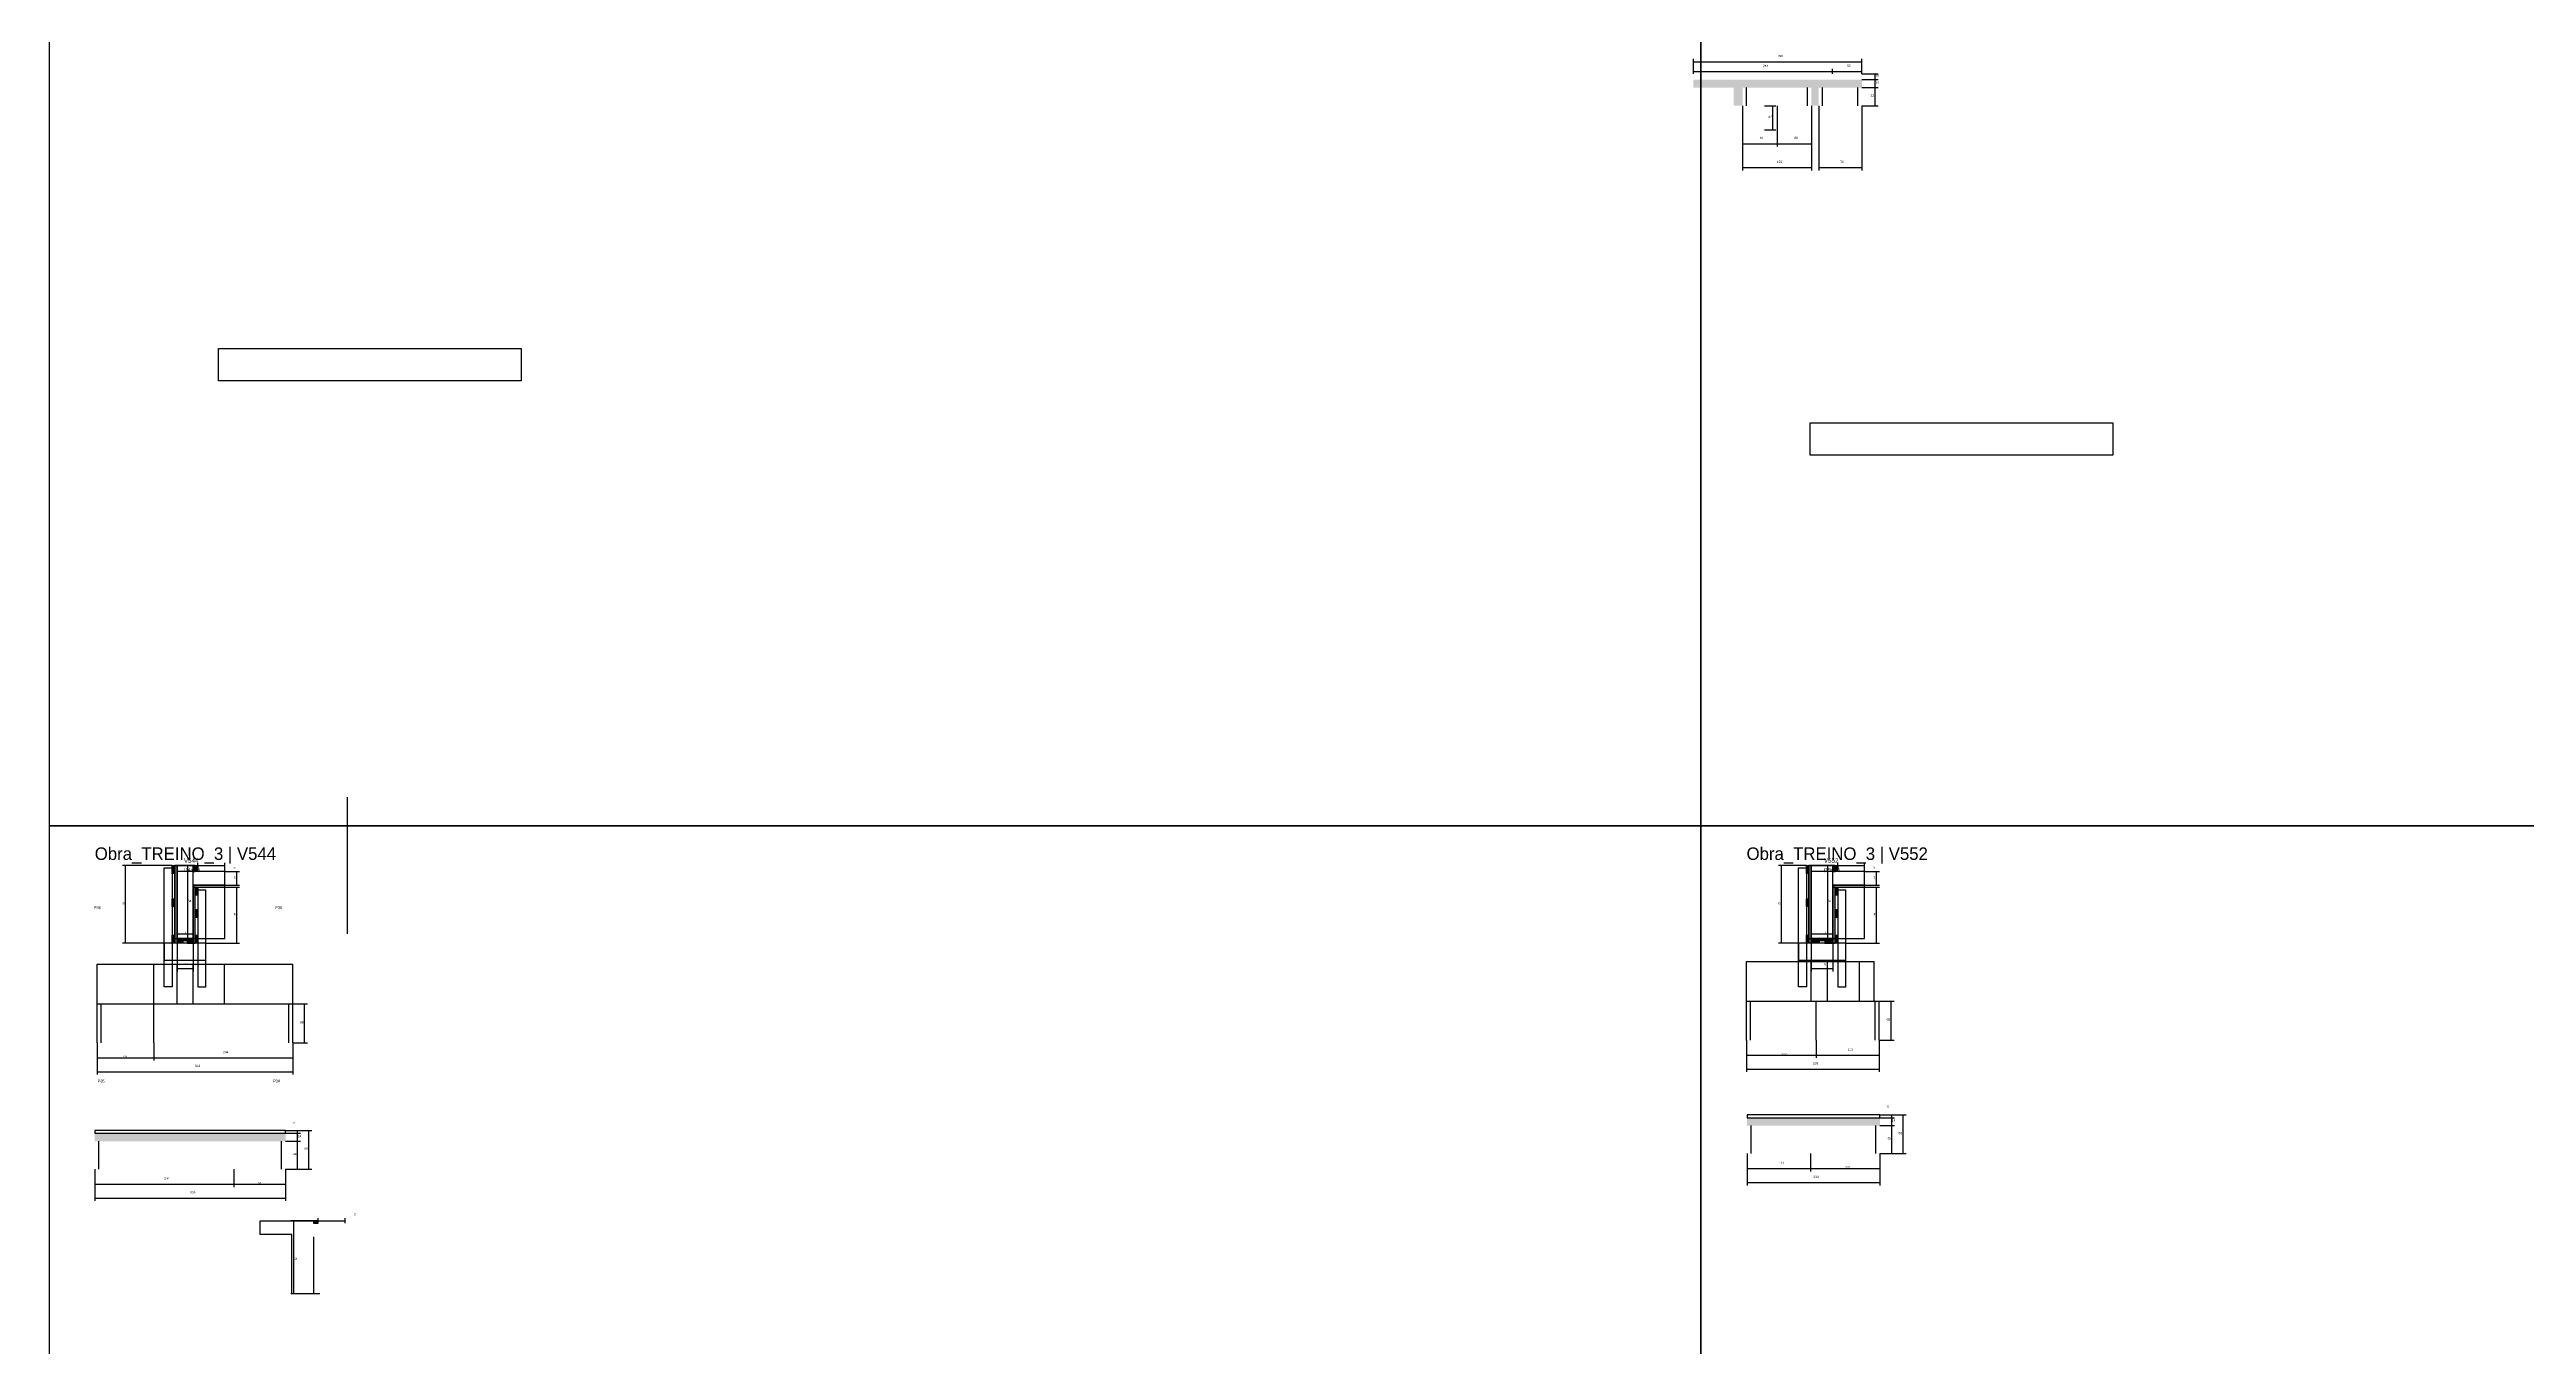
# Model space of a CAD drawing. Header units: metres. Extents: x -41 to 34840, y -36000 to 1848.
# Drawn here: x 8701 to 13049, y -31514 to -29237 of the extents above; entities that cross this region are included whole.
import ezdxf

# ---------------------------------------------------------------- set-up
doc = ezdxf.new("R2010")
doc.units = ezdxf.units.M
for name, color, linetype in [('8', 7, 'Continuous'), ('CELL_BORDER', 8, 'Continuous'), ('CONCRETO', 251, 'Continuous'), ('COTA', 4, 'Continuous'), ('Cota Seção (2x)', 4, 'Continuous'), ('Hachura', 253, 'Continuous'), ('LABEL_ID', 3, 'Continuous'), ('Madeira', 126, 'Continuous'), ('NOMENCLATURA', 7, 'Continuous'), ('Painéis', 200, 'Continuous'), ('SARR_2.2x7', 40, 'Continuous'), ('SARR_3.5x7', 81, 'Continuous'), ('Texto Seção', 7, 'Continuous')]:
    doc.layers.add(name, color=color, linetype=linetype)

msp = doc.modelspace()

# ---------------------------------------------------------------- hatches: boundary and pattern name
at = {"layer": 'COTA'}
h = msp.add_hatch(dxfattribs=at)
h.set_pattern_fill('AR-CONC', scale=0.03)
h.paths.add_polyline_path([(11657.6, -29336), (11673, -29336), (11673, -29304), (11794, -29304), (11794, -29336), (11806.6, -29336), (11806.6, -29304), (11882.6, -29304), (11882.6, -29290), (11586.6, -29290), (11586.6, -29304), (11657.6, -29304)])
h = msp.add_hatch(dxfattribs=at)
h.set_pattern_fill('AR-CONC', scale=0.03)
h.paths.add_polyline_path([(11681, -31112.5), (11681, -31126.5), (11681, -31126.5), (11914, -31126.5), (11914, -31126.5), (11914, -31112.5), (11914, -31112.5), (11681, -31112.5)])
h = msp.add_hatch(dxfattribs=at)
h.set_pattern_fill('AR-CONC', scale=0.03)
h.paths.add_polyline_path([(9115, -31153.8), (9115, -31139.8), (9115, -31139.8), (8780, -31139.8), (8780, -31139.8), (8780, -31153.8), (8780, -31153.8), (9115, -31153.8)])
at = {"layer": 'Hachura'}
h = msp.add_hatch(dxfattribs=at)
h.set_pattern_fill('ANSI31', scale=0.5)
h.paths.add_polyline_path([(8916.1, -30670), (8920.5, -30670), (8920.5, -30670), (8920.5, -30684), (8920.5, -30684), (8916.1, -30684), (8916.1, -30684), (8916.1, -30670)])
h = msp.add_hatch(color=8, dxfattribs=at)
h.dxf.hatch_style = 1
h.paths.add_polyline_path([(8920.5, -30670), (8924.5, -30670), (8924.5, -30670), (8924.5, -30806), (8924.5, -30806), (8920.5, -30806), (8920.5, -30806), (8920.5, -30670)])
h = msp.add_hatch(color=8, dxfattribs=at)
h.dxf.hatch_style = 1
h.paths.add_polyline_path([(8956.5, -30680), (8952.5, -30680), (8952.5, -30680), (8952.5, -30670), (8952.5, -30670), (8956.5, -30670), (8956.5, -30670), (8956.5, -30680)])
h = msp.add_hatch(dxfattribs=at)
h.set_pattern_fill('ANSI31', scale=0.5)
h.paths.add_polyline_path([(8956.5, -30670), (8960.9, -30670), (8960.9, -30670), (8960.9, -30680), (8960.9, -30680), (8956.5, -30680), (8956.5, -30680), (8956.5, -30670)])
h = msp.add_hatch(dxfattribs=at)
h.set_pattern_fill('ANSI31', scale=0.5)
h.paths.add_polyline_path([(11785.2, -30670), (11789.6, -30670), (11789.6, -30670), (11789.6, -30684), (11789.6, -30684), (11785.2, -30684), (11785.2, -30684), (11785.2, -30670)])
h = msp.add_hatch(color=8, dxfattribs=at)
h.dxf.hatch_style = 1
h.paths.add_polyline_path([(11789.6, -30670), (11793.6, -30670), (11793.6, -30670), (11793.6, -30806), (11793.6, -30806), (11789.6, -30806), (11789.6, -30806), (11789.6, -30670)])
h = msp.add_hatch(color=8, dxfattribs=at)
h.dxf.hatch_style = 1
h.paths.add_polyline_path([(11835.6, -30680), (11831.6, -30680), (11831.6, -30680), (11831.6, -30670), (11831.6, -30670), (11835.6, -30670), (11835.6, -30670), (11835.6, -30680)])
h = msp.add_hatch(dxfattribs=at)
h.set_pattern_fill('ANSI31', scale=0.5)
h.paths.add_polyline_path([(11835.6, -30670), (11840, -30670), (11840, -30670), (11840, -30680), (11840, -30680), (11835.6, -30680), (11835.6, -30680), (11835.6, -30670)])
h = msp.add_hatch(dxfattribs=at)
h.set_pattern_fill('ANSI31', scale=0.5)
h.paths.add_polyline_path([(8916.1, -30728), (8920.5, -30728), (8920.5, -30728), (8920.5, -30742), (8920.5, -30742), (8916.1, -30742), (8916.1, -30742), (8916.1, -30728)])
h = msp.add_hatch(color=8, dxfattribs=at)
h.dxf.hatch_style = 1
h.paths.add_polyline_path([(9008.1, -30708), (9008.1, -30704), (9008.1, -30704), (8952.5, -30704), (8952.5, -30704), (8952.5, -30708), (8952.5, -30708), (9008.1, -30708)])
h = msp.add_hatch(color=8, dxfattribs=at)
h.dxf.hatch_style = 1
h.paths.add_polyline_path([(8956.5, -30708), (8952.5, -30708), (8952.5, -30708), (8952.5, -30806), (8952.5, -30806), (8956.5, -30806), (8956.5, -30806), (8956.5, -30708)])
h = msp.add_hatch(dxfattribs=at)
h.set_pattern_fill('ANSI31', scale=0.5)
h.paths.add_polyline_path([(8956.5, -30708), (8960.9, -30708), (8960.9, -30708), (8960.9, -30722), (8960.9, -30722), (8956.5, -30722), (8956.5, -30722), (8956.5, -30708)])
h = msp.add_hatch(dxfattribs=at)
h.set_pattern_fill('ANSI31', scale=0.5)
h.paths.add_polyline_path([(11785.2, -30728), (11789.6, -30728), (11789.6, -30728), (11789.6, -30742), (11789.6, -30742), (11785.2, -30742), (11785.2, -30742), (11785.2, -30728)])
h = msp.add_hatch(color=8, dxfattribs=at)
h.dxf.hatch_style = 1
h.paths.add_polyline_path([(11887.2, -30708), (11887.2, -30704), (11887.2, -30704), (11831.6, -30704), (11831.6, -30704), (11831.6, -30708), (11831.6, -30708), (11887.2, -30708)])
h = msp.add_hatch(color=8, dxfattribs=at)
h.dxf.hatch_style = 1
h.paths.add_polyline_path([(11835.6, -30708), (11831.6, -30708), (11831.6, -30708), (11831.6, -30806), (11831.6, -30806), (11835.6, -30806), (11835.6, -30806), (11835.6, -30708)])
h = msp.add_hatch(dxfattribs=at)
h.set_pattern_fill('ANSI31', scale=0.5)
h.paths.add_polyline_path([(11835.6, -30708), (11840, -30708), (11840, -30708), (11840, -30722), (11840, -30722), (11835.6, -30722), (11835.6, -30722), (11835.6, -30708)])
h = msp.add_hatch(dxfattribs=at)
h.set_pattern_fill('ANSI31', scale=0.5)
h.paths.add_polyline_path([(8956.5, -30747), (8960.9, -30747), (8960.9, -30747), (8960.9, -30761), (8960.9, -30761), (8956.5, -30761), (8956.5, -30761), (8956.5, -30747)])
h = msp.add_hatch(dxfattribs=at)
h.set_pattern_fill('ANSI31', scale=0.5)
h.paths.add_polyline_path([(11835.6, -30747), (11840, -30747), (11840, -30747), (11840, -30761), (11840, -30761), (11835.6, -30761), (11835.6, -30761), (11835.6, -30747)])
h = msp.add_hatch(dxfattribs=at)
h.set_pattern_fill('ANSI31', scale=0.5)
h.paths.add_polyline_path([(8916.1, -30792), (8920.5, -30792), (8920.5, -30792), (8920.5, -30806), (8920.5, -30806), (8916.1, -30806), (8916.1, -30806), (8916.1, -30792)])
h = msp.add_hatch(color=8, dxfattribs=at)
h.dxf.hatch_style = 1
h.paths.add_polyline_path([(8952.5, -30801.6), (8952.5, -30798), (8952.5, -30798), (8924.5, -30798), (8924.5, -30798), (8924.5, -30801.6), (8924.5, -30801.6), (8952.5, -30801.6)])
h = msp.add_hatch(dxfattribs=at)
h.set_pattern_fill('ANSI31', scale=0.5)
h.paths.add_polyline_path([(8924.5, -30806), (8924.5, -30801.6), (8924.5, -30801.6), (8934.5, -30801.6), (8934.5, -30801.6), (8934.5, -30806), (8934.5, -30806), (8924.5, -30806)])
h = msp.add_hatch(dxfattribs=at)
h.set_pattern_fill('ANSI31', scale=0.5)
h.paths.add_polyline_path([(8952.5, -30806), (8952.5, -30801.6), (8952.5, -30801.6), (8942.5, -30801.6), (8942.5, -30801.6), (8942.5, -30806), (8942.5, -30806), (8952.5, -30806)])
h = msp.add_hatch(dxfattribs=at)
h.set_pattern_fill('ANSI31', scale=0.5)
h.paths.add_polyline_path([(8956.5, -30792), (8960.9, -30792), (8960.9, -30792), (8960.9, -30806), (8960.9, -30806), (8956.5, -30806), (8956.5, -30806), (8956.5, -30792)])
h = msp.add_hatch(dxfattribs=at)
h.set_pattern_fill('ANSI31', scale=0.5)
h.paths.add_polyline_path([(11785.2, -30792), (11789.6, -30792), (11789.6, -30792), (11789.6, -30806), (11789.6, -30806), (11785.2, -30806), (11785.2, -30806), (11785.2, -30792)])
h = msp.add_hatch(color=8, dxfattribs=at)
h.dxf.hatch_style = 1
h.paths.add_polyline_path([(11831.6, -30801.6), (11831.6, -30798), (11831.6, -30798), (11793.6, -30798), (11793.6, -30798), (11793.6, -30801.6), (11793.6, -30801.6), (11831.6, -30801.6)])
h = msp.add_hatch(dxfattribs=at)
h.set_pattern_fill('ANSI31', scale=0.5)
h.paths.add_polyline_path([(11793.6, -30806), (11793.6, -30801.6), (11793.6, -30801.6), (11807.6, -30801.6), (11807.6, -30801.6), (11807.6, -30806), (11807.6, -30806), (11793.6, -30806)])
h = msp.add_hatch(dxfattribs=at)
h.set_pattern_fill('ANSI31', scale=0.5)
h.paths.add_polyline_path([(11831.6, -30806), (11831.6, -30801.6), (11831.6, -30801.6), (11817.6, -30801.6), (11817.6, -30801.6), (11817.6, -30806), (11817.6, -30806), (11831.6, -30806)])
h = msp.add_hatch(dxfattribs=at)
h.set_pattern_fill('ANSI31', scale=0.5)
h.paths.add_polyline_path([(11835.6, -30792), (11840, -30792), (11840, -30792), (11840, -30806), (11840, -30806), (11835.6, -30806), (11835.6, -30806), (11835.6, -30792)])
h = msp.add_hatch(color=8, dxfattribs=at)
h.dxf.hatch_style = 1
h.paths.add_polyline_path([(9164.1, -31297.8), (9168.1, -31297.8), (9168.1, -31297.8), (9168.1, -31293.8), (9168.1, -31293.8), (9164.1, -31293.8), (9164.1, -31293.8), (9164.1, -31297.8)])
h = msp.add_hatch(dxfattribs=at)
h.set_pattern_fill('ANSI31', scale=0.5)
h.paths.add_polyline_path([(9172.5, -31293.8), (9168.1, -31293.8), (9168.1, -31293.8), (9168.1, -31297.8), (9168.1, -31297.8), (9172.5, -31297.8), (9172.5, -31297.8), (9172.5, -31293.8)])

# ---------------------------------------------------------------- linework, layer by layer
at = {"layer": '8'}
msp.add_line((9223, -30550), (9223, -30789.6), dxfattribs=at)
at = {"layer": 'CELL_BORDER'}
for points in [[(8700, -30600), (11600, -30600), (11600, -28800), (8700, -28800)], [(11600, -30600), (14500, -30600), (14500, -28800), (11600, -28800)], [(8700, -32400), (11600, -32400), (11600, -30600), (8700, -30600)], [(11600, -32400), (14500, -32400), (14500, -30600), (11600, -30600)]]:
    msp.add_lwpolyline(points, close=True, dxfattribs=at)
at = {"layer": 'CONCRETO'}
for points in [[(8952.5, -30704), (8952.5, -30706), (8952.5, -30706), (8952.5, -30798), (8924.5, -30798), (8924.5, -30670), (8920.5, -30670), (8920.5, -30670), (8952.5, -30670), (8952.5, -30680)], [(8924.5, -30694), (8924.5, -30694), (8924.5, -30726), (8924.5, -30726), (8924.5, -30798), (8952.5, -30798), (8952.5, -30704), (9008.1, -30704), (9008.1, -30680), (8952.5, -30680)], [(11831.6, -30704), (11831.6, -30706), (11831.6, -30706), (11831.6, -30798), (11793.6, -30798), (11793.6, -30670), (11789.6, -30670), (11789.6, -30670), (11831.6, -30670), (11831.6, -30680)], [(11793.6, -30694), (11793.6, -30694), (11793.6, -30726), (11793.6, -30726), (11793.6, -30798), (11831.6, -30798), (11831.6, -30704), (11887.2, -30704), (11887.2, -30680), (11831.6, -30680)], [(9164.1, -31321.8), (9164.1, -31323.8), (9164.1, -31323.8), (9164.1, -31421.8), (9126.1, -31421.8), (9126.1, -31317.8), (9070.5, -31317.8), (9070.5, -31293.8), (9164.1, -31293.8), (9164.1, -31297.8)]]:
    msp.add_lwpolyline(points, dxfattribs=at)
for points in [[(8920.5, -30798), (8952.5, -30798), (8952.5, -30670), (8920.5, -30670)], [(8924.5, -30798), (9008.1, -30798), (9008.1, -30680), (8924.5, -30680)], [(11789.6, -30798), (11831.6, -30798), (11831.6, -30670), (11789.6, -30670)], [(11793.6, -30798), (11887.2, -30798), (11887.2, -30680), (11793.6, -30680)]]:
    msp.add_lwpolyline(points, close=True, dxfattribs=at)
at = {"layer": 'COTA'}
for p, q in [((11586.6, -29280), (11586.6, -29253.7)), ((11586.6, -29258.7), (11882.6, -29258.7)), ((11882.6, -29280), (11882.6, -29253.7)), ((11586.6, -29280), (11586.6, -29270.8)), ((11586.6, -29275.8), (11830.6, -29275.8)), ((11830.6, -29280), (11830.6, -29270.8)), ((11830.6, -29280), (11830.6, -29270.8)), ((11830.6, -29275.8), (11882.6, -29275.8)), ((11882.6, -29280), (11882.6, -29270.8)), ((11882.6, -29280), (11910.9, -29280)), ((11882.6, -29290), (11910.9, -29290)), ((11882.6, -29290), (11910.9, -29290)), ((11882.6, -29304), (11910.9, -29304)), ((11882.6, -29304), (11910.9, -29304)), ((11905.9, -29290), (11905.9, -29280)), ((11905.9, -29304), (11905.9, -29290)), ((11905.9, -29336), (11905.9, -29304)), ((11673, -29336), (11673, -29449.4)), ((11673, -29336), (11673, -29407.5)), ((11711.2, -29336), (11731.4, -29336)), ((11726.4, -29378), (11726.4, -29336)), ((11734, -29336), (11734, -29407.5)), ((11734, -29336), (11734, -29407.5)), ((11794, -29336), (11794, -29449.4)), ((11794, -29336), (11794, -29407.5)), ((11806.6, -29336), (11806.6, -29449.4)), ((11882.6, -29336), (11882.6, -29449.4)), ((11882.6, -29336), (11910.9, -29336)), ((11711.2, -29378), (11731.4, -29378)), ((11673, -29402.5), (11734, -29402.5)), ((11734, -29402.5), (11794, -29402.5)), ((11673, -29444.4), (11794, -29444.4)), ((11806.6, -29444.4), (11882.6, -29444.4)), ((8916.1, -30670), (8828.9, -30670)), ((8833.9, -30806), (8833.9, -30670)), ((8960.9, -30670), (8960.9, -30665)), ((8960.9, -30670), (9008.1, -30670)), ((9008.1, -30680), (9008.1, -30665)), ((9008.1, -30680), (9034.3, -30680)), ((9029.3, -30704), (9029.3, -30680)), ((11785.2, -30670), (11736.1, -30670)), ((11741.1, -30806), (11741.1, -30670)), ((11840, -30670), (11840, -30665)), ((11840, -30670), (11887.2, -30670)), ((11887.2, -30680), (11887.2, -30665)), ((11887.2, -30680), (11913.4, -30680)), ((11908.4, -30704), (11908.4, -30680)), ((8970.5, -30708), (9034.3, -30708)), ((9008.1, -30704), (9034.3, -30704)), ((9029.3, -30806), (9029.3, -30708)), ((11849.6, -30708), (11913.4, -30708)), ((11887.2, -30704), (11913.4, -30704)), ((11908.4, -30806), (11908.4, -30708)), ((8902.1, -30806), (8828.9, -30806)), ((8924.5, -30806), (8924.5, -30855.7)), ((8952.5, -30806), (8952.5, -30855.7)), ((8974.9, -30806), (9034.3, -30806)), ((11771.2, -30806), (11736.1, -30806)), ((11793.6, -30806), (11793.6, -30855.7)), ((11831.6, -30806), (11831.6, -30855.7)), ((11854, -30806), (11913.4, -30806)), ((8924.5, -30850.7), (8952.5, -30850.7)), ((11793.6, -30850.7), (11831.6, -30850.7)), ((9127.5, -30912.9), (9153.5, -30912.9)), ((9148.5, -30980.9), (9148.5, -30912.9)), ((11913, -30908.2), (11939.1, -30908.2)), ((11934.1, -30976.2), (11934.1, -30908.2)), ((8784.5, -30980.9), (8784.5, -31012.4)), ((8784.5, -30980.9), (8784.5, -31036.8)), ((8883.5, -30980.9), (8883.5, -31012.4)), ((8883.5, -30980.9), (8883.5, -31012.4)), ((9127.5, -30980.9), (9127.5, -31012.4)), ((9127.5, -30980.9), (9127.5, -31036.8)), ((9127.5, -30980.9), (9153.5, -30980.9)), ((11680, -30976.2), (11680, -31007.7)), ((11680, -30976.2), (11680, -31032.1)), ((11680, -31002.7), (11802, -31002.7)), ((11802, -30976.2), (11802, -31007.7)), ((11802, -30976.2), (11802, -31007.7)), ((11802, -31002.7), (11913, -31002.7)), ((11913, -30976.2), (11913, -31007.7)), ((11913, -30976.2), (11913, -31032.1)), ((11913, -30976.2), (11939.1, -30976.2)), ((8784.5, -31007.4), (8883.5, -31007.4)), ((8784.5, -31031.8), (9127.5, -31031.8)), ((8883.5, -31007.4), (9127.5, -31007.4)), ((11680, -31027.1), (11913, -31027.1)), ((9115, -31134.8), (9161, -31134.8)), ((9115, -31134.8), (9141.1, -31134.8)), ((9136.1, -31139.8), (9136.1, -31134.8)), ((9156, -31202.8), (9156, -31134.8)), ((11914, -31107.5), (11960, -31107.5)), ((11914, -31107.5), (11940, -31107.5)), ((11914, -31112.5), (11940, -31112.5)), ((11914, -31112.5), (11940, -31112.5)), ((11914, -31126.5), (11940, -31126.5)), ((11914, -31126.5), (11940, -31126.5)), ((11935, -31112.5), (11935, -31107.5)), ((11935, -31126.5), (11935, -31112.5)), ((11935, -31175.5), (11935, -31126.5)), ((11955, -31175.5), (11955, -31107.5)), ((9115, -31139.8), (9141.1, -31139.8)), ((9115, -31139.8), (9141.1, -31139.8)), ((9115, -31153.8), (9141.1, -31153.8)), ((9115, -31153.8), (9141.1, -31153.8)), ((9136.1, -31153.8), (9136.1, -31139.8)), ((9136.1, -31202.8), (9136.1, -31153.8)), ((11681, -31175.5), (11681, -31207)), ((11681, -31175.5), (11681, -31231.4)), ((11792, -31175.5), (11792, -31207)), ((11792, -31175.5), (11792, -31207)), ((11914, -31175.5), (11914, -31207)), ((11914, -31175.5), (11914, -31231.4)), ((11914, -31175.5), (11940, -31175.5)), ((11914, -31175.5), (11960, -31175.5)), ((8780, -31202.8), (8780, -31234.3)), ((8780, -31202.8), (8780, -31258.7)), ((9024, -31202.8), (9024, -31234.3)), ((9024, -31202.8), (9024, -31234.3)), ((9115, -31202.8), (9115, -31234.3)), ((9115, -31202.8), (9115, -31258.7)), ((9115, -31202.8), (9141.1, -31202.8)), ((9115, -31202.8), (9161, -31202.8)), ((11681, -31202), (11792, -31202)), ((11792, -31202), (11914, -31202)), ((8780, -31229.3), (9024, -31229.3)), ((8780, -31253.7), (9115, -31253.7)), ((9024, -31229.3), (9115, -31229.3)), ((11681, -31226.4), (11914, -31226.4)), ((9172.5, -31293.8), (9172.5, -31288.8)), ((9172.5, -31293.8), (9219.7, -31293.8)), ((9219.7, -31297.8), (9219.7, -31288.8))]:
    msp.add_line(p, q, dxfattribs=at)
at = {"layer": 'Cota Seção (2x)'}
for p, q in [((8924.5, -30670), (8948.3, -30670)), ((8943.3, -30798), (8943.3, -30670)), ((11793.6, -30670), (11827.4, -30670)), ((11822.4, -30798), (11822.4, -30670)), ((8924.5, -30806), (8924.5, -30785)), ((8952.5, -30806), (8952.5, -30785)), ((11793.6, -30806), (11793.6, -30785)), ((11831.6, -30806), (11831.6, -30785)), ((8924.5, -30790), (8952.5, -30790)), ((8924.5, -30798), (8948.3, -30798)), ((11793.6, -30790), (11831.6, -30790)), ((11793.6, -30798), (11827.4, -30798)), ((9164.1, -31293.8), (9124.5, -31293.8)), ((9129.5, -31421.8), (9129.5, -31293.8)), ((9175.1, -31421.8), (9124.5, -31421.8))]:
    msp.add_line(p, q, dxfattribs=at)
at = {"layer": 'Madeira'}
for points in [[(8916.1, -30670), (8920.5, -30670), (8920.5, -30684), (8916.1, -30684)], [(8956.5, -30670), (8960.9, -30670), (8960.9, -30680), (8956.5, -30680)], [(11785.2, -30670), (11789.6, -30670), (11789.6, -30684), (11785.2, -30684)], [(11835.6, -30670), (11840, -30670), (11840, -30680), (11835.6, -30680)], [(8916.1, -30728), (8920.5, -30728), (8920.5, -30742), (8916.1, -30742)], [(8956.5, -30708), (8960.9, -30708), (8960.9, -30722), (8956.5, -30722)], [(11785.2, -30728), (11789.6, -30728), (11789.6, -30742), (11785.2, -30742)], [(11835.6, -30708), (11840, -30708), (11840, -30722), (11835.6, -30722)], [(8956.5, -30747), (8960.9, -30747), (8960.9, -30761), (8956.5, -30761)], [(11835.6, -30747), (11840, -30747), (11840, -30761), (11835.6, -30761)], [(8916.1, -30792), (8920.5, -30792), (8920.5, -30806), (8916.1, -30806)], [(8924.5, -30806), (8924.5, -30801.6), (8934.5, -30801.6), (8934.5, -30806)], [(8952.5, -30806), (8952.5, -30801.6), (8942.5, -30801.6), (8942.5, -30806)], [(8956.5, -30792), (8960.9, -30792), (8960.9, -30806), (8956.5, -30806)], [(11785.2, -30792), (11789.6, -30792), (11789.6, -30806), (11785.2, -30806)], [(11793.6, -30806), (11793.6, -30801.6), (11807.6, -30801.6), (11807.6, -30806)], [(11831.6, -30806), (11831.6, -30801.6), (11817.6, -30801.6), (11817.6, -30806)], [(11835.6, -30792), (11840, -30792), (11840, -30806), (11835.6, -30806)], [(9172.5, -31293.8), (9168.1, -31293.8), (9168.1, -31297.8), (9172.5, -31297.8)]]:
    msp.add_lwpolyline(points, close=True, dxfattribs=at)
at = {"layer": 'Painéis'}
for p, q in [((8924.5, -30806), (8924.5, -30670)), ((11793.6, -30806), (11793.6, -30670)), ((8952.5, -30704), (9008.1, -30704)), ((8952.5, -30708), (8952.5, -30704)), ((8952.5, -30806), (8952.5, -30708)), ((9008.1, -30708), (9008.1, -30704)), ((11831.6, -30704), (11887.2, -30704)), ((11831.6, -30708), (11831.6, -30704)), ((11831.6, -30806), (11831.6, -30708)), ((11887.2, -30708), (11887.2, -30704)), ((8924.5, -30798), (8952.5, -30798)), ((8924.5, -30801.6), (8924.5, -30798)), ((8952.5, -30801.6), (8952.5, -30798)), ((11793.6, -30798), (11831.6, -30798)), ((11793.6, -30801.6), (11793.6, -30798)), ((11831.6, -30801.6), (11831.6, -30798)), ((8784.5, -30842.9), (8883.8, -30842.9)), ((8784.5, -30912.9), (8784.5, -30842.9)), ((8883.8, -30912.9), (8883.8, -30842.9)), ((8883.8, -30842.9), (8924.8, -30842.9)), ((8883.8, -30912.9), (8883.8, -30842.9)), ((8924.8, -30912.9), (8924.8, -30842.9)), ((8924.8, -30842.9), (8952.8, -30842.9)), ((8924.8, -30912.9), (8924.8, -30842.9)), ((8952.8, -30912.9), (8952.8, -30842.9)), ((8952.8, -30842.9), (9007.8, -30842.9)), ((8952.8, -30912.9), (8952.8, -30842.9)), ((9007.8, -30912.9), (9007.8, -30842.9)), ((9007.8, -30842.9), (9127.8, -30842.9)), ((9007.8, -30912.9), (9007.8, -30842.9)), ((9127.8, -30912.9), (9127.8, -30842.9)), ((11680, -30838.2), (11793.3, -30838.2)), ((11680, -30908.2), (11680, -30838.2)), ((11793.3, -30908.2), (11793.3, -30838.2)), ((11793.3, -30838.2), (11822.3, -30838.2)), ((11793.3, -30908.2), (11793.3, -30838.2)), ((11822.3, -30908.2), (11822.3, -30838.2)), ((11822.3, -30838.2), (11878.3, -30838.2)), ((11822.3, -30908.2), (11822.3, -30838.2)), ((11878.3, -30908.2), (11878.3, -30838.2)), ((11878.3, -30838.2), (11904.3, -30838.2)), ((11878.3, -30908.2), (11878.3, -30838.2)), ((11904.3, -30908.2), (11904.3, -30838.2)), ((8784.5, -30912.9), (9127.5, -30912.9)), ((8784.5, -30980.9), (8784.5, -30912.9)), ((8784.5, -30912.9), (8883.8, -30912.9)), ((8883.5, -30980.9), (8883.5, -30912.9)), ((8883.8, -30912.9), (8924.8, -30912.9)), ((8924.8, -30912.9), (8952.8, -30912.9)), ((8952.8, -30912.9), (9007.8, -30912.9)), ((9007.8, -30912.9), (9127.8, -30912.9)), ((9127.5, -30980.9), (9127.5, -30912.9)), ((11680, -30908.2), (11913, -30908.2)), ((11680, -30976.2), (11680, -30908.2)), ((11680, -30908.2), (11793.3, -30908.2)), ((11793.3, -30908.2), (11822.3, -30908.2)), ((11802, -30976.2), (11802, -30908.2)), ((11822.3, -30908.2), (11878.3, -30908.2)), ((11878.3, -30908.2), (11904.3, -30908.2)), ((11913, -30976.2), (11913, -30908.2))]:
    msp.add_line(p, q, dxfattribs=at)
for points in [[(8920.5, -30670), (8924.5, -30670), (8924.5, -30806), (8920.5, -30806)], [(8956.5, -30670), (8952.5, -30670), (8952.5, -30680), (8956.5, -30680)], [(11789.6, -30670), (11793.6, -30670), (11793.6, -30806), (11789.6, -30806)], [(11835.6, -30670), (11831.6, -30670), (11831.6, -30680), (11835.6, -30680)], [(9008.1, -30708), (9008.1, -30704), (8952.5, -30704), (8952.5, -30708)], [(8956.5, -30708), (8952.5, -30708), (8952.5, -30806), (8956.5, -30806)], [(11887.2, -30708), (11887.2, -30704), (11831.6, -30704), (11831.6, -30708)], [(11835.6, -30708), (11831.6, -30708), (11831.6, -30806), (11835.6, -30806)], [(8952.5, -30801.6), (8952.5, -30798), (8924.5, -30798), (8924.5, -30801.6)], [(11831.6, -30801.6), (11831.6, -30798), (11793.6, -30798), (11793.6, -30801.6)], [(9115, -31134.8), (8780, -31134.8), (8780, -31139.8), (9115, -31139.8)], [(11914, -31107.5), (11681, -31107.5), (11681, -31112.5), (11914, -31112.5)], [(9168.1, -31293.8), (9164.1, -31293.8), (9164.1, -31297.8), (9168.1, -31297.8)]]:
    msp.add_lwpolyline(points, close=True, dxfattribs=at)
at = {"layer": 'SARR_2.2x7'}
for p, q in [((11680, -29336), (11680, -29304)), ((11787, -29336), (11787, -29304)), ((11813.6, -29336), (11813.6, -29304)), ((11875.6, -29336), (11875.6, -29304)), ((8791.5, -30980.9), (8791.5, -30912.9)), ((9120.5, -30980.9), (9120.5, -30912.9)), ((11687, -30976.2), (11687, -30908.2)), ((11906, -30976.2), (11906, -30908.2)), ((11688, -31175.5), (11688, -31126.5)), ((11907, -31175.5), (11907, -31126.5)), ((8787, -31202.8), (8787, -31153.8)), ((9108, -31202.8), (9108, -31153.8))]:
    msp.add_line(p, q, dxfattribs=at)
at = {"layer": 'SARR_3.5x7'}
for points in [[(8902.1, -30673.9), (8916.1, -30673.9), (8916.1, -30882.5), (8902.1, -30882.5)], [(11771.2, -30673.9), (11785.2, -30673.9), (11785.2, -30882.5), (11771.2, -30882.5)], [(8974.9, -30712.8), (8960.9, -30712.8), (8960.9, -30882.5), (8974.9, -30882.5)], [(11854, -30712.8), (11840, -30712.8), (11840, -30882.5), (11854, -30882.5)], [(8974.9, -30806), (8902.1, -30806), (8902.1, -30836.1), (8974.9, -30836.1)], [(11854, -30806), (11771.2, -30806), (11771.2, -30836.1), (11854, -30836.1)]]:
    msp.add_lwpolyline(points, close=True, dxfattribs=at)
at = {"layer": 'Texto Seção'}
for points in [[(8997.4, -29762.1), (9528.4, -29762.1), (9528.4, -29818.7), (8997.4, -29818.7)], [(11791.9, -29892.6), (12322.9, -29892.6), (12322.9, -29949.3), (11791.9, -29949.3)]]:
    msp.add_lwpolyline(points, close=True, dxfattribs=at)

# ---------------------------------------------------------------- texts
at = {"layer": 'COTA'}
for s, p in [('244', (11708.6, -29267.8)), ('296', (11734.6, -29250.5)), ('52', (11856.6, -29267.7)), ('10', (11905.9, -29285)), ('14', (11905.9, -29297)), ('42', (11718.3, -29357)), ('32', (11897.7, -29320)), ('61', (11703.5, -29394.4)), ('60', (11764, -29394.4)), ('121', (11733.5, -29436.3)), ('76', (11844.6, -29436.3)), ('5', (9023.8, -30675)), ('12', (9023.8, -30692)), ('5', (11902.9, -30675)), ('12', (11902.9, -30692)), ('68', (8828.4, -30738)), ('68', (11735.6, -30738)), ('49', (9023.8, -30757)), ('49', (11902.9, -30757)), ('14', (8938.5, -30845.2)), ('19', (11812.6, -30845.2)), ('68', (9140.4, -30946.9)), ('68', (11925.9, -30942.2)), ('99', (8830, -31007.4)), ('244', (9005.5, -30999.3)), ('122', (11741, -31002.7)), ('111', (11857.5, -30994.7)), ('343', (8956, -31023.6)), ('233', (11796.5, -31018.9)), ('5', (11926.9, -31095.4)), ('5', (9128, -31122.7)), ('14', (11935, -31119.5)), ('49', (9128, -31178.3)), ('14', (9136.1, -31146.8)), ('68', (9147.9, -31168.8)), ('49', (11926.9, -31151)), ('68', (11946.8, -31141.5)), ('244', (8902, -31221.2)), ('111', (11736.5, -31194)), ('233', (11797.5, -31218.2)), ('122', (11853, -31202)), ('335', (8947.5, -31245.5)), ('91', (9066.5, -31229.3)), ('2', (9235.5, -31283.7))]:
    msp.add_text(s, height=4, dxfattribs=at).set_placement(p)
at = {"layer": 'Cota Seção (2x)'}
for s, p in [('64', (8943.3, -30734)), ('64', (11822.4, -30734)), ('14', (8938.5, -30790)), ('19', (11817.6, -30790)), ('64', (9129.5, -31362.3))]:
    msp.add_text(s, height=4, dxfattribs=at).set_placement(p)
at = {"layer": 'LABEL_ID'}
for s, p in [('Obra_TREINO_3 | V544', (8780, -30660)), ('Obra_TREINO_3 | V552', (11680, -30660))]:
    msp.add_text(s, height=22, dxfattribs=at).set_placement(p)
at = {"layer": 'NOMENCLATURA'}
for s, p in [('P36', (8778.4, -30746.4)), ('P35', (9097, -30746.4)), ('P35', (8785.1, -31050.7)), ('P36', (9093.1, -31050.7))]:
    msp.add_text(s, height=5, dxfattribs=at).set_placement(p)
at = {"layer": 'Texto Seção'}
for s, height, p in [('V544', 8, (8936.5, -30665)), ('V552', 8, (11815.6, -30665)), ('(14x64)', 6, (8936.5, -30680)), ('(19x64)', 6, (11815.6, -30680))]:
    msp.add_text(s, height=height, dxfattribs=at).set_placement(p)

doc.saveas('drawing.dxf')
